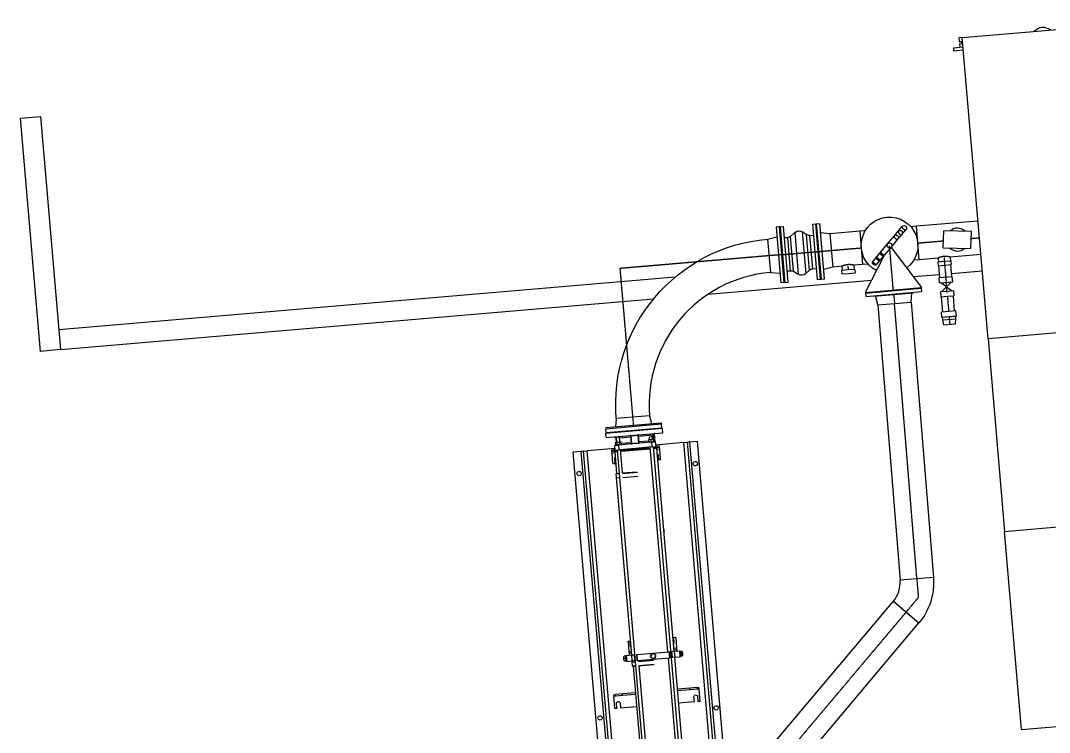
# Model space of a CAD drawing. Header units: millimetres. Extents: x 238021 to 250605, y -32596 to -9848.
# Drawn here: x 239882 to 245051, y -13701 to -10124 of the extents above; entities that cross this region are included whole.
import ezdxf

# ---------------------------------------------------------------- set-up
doc = ezdxf.new("R2010")
doc.units = ezdxf.units.MM
doc.header["$MEASUREMENT"] = 0
doc.linetypes.add('CENTER2', pattern=[1.125, 0.75, -0.125, 0.125, -0.125])
for name, color, linetype, true_color in [('Plan-0', 7, 'Continuous', 0xe7f0ff), ('Plan-BUND', 7, 'Continuous', 0xe7f0ff), ('Plan-PR-STEL-EQIP-PUMP_1_SEEPEX_BTVE70-24_100-18', 7, 'Continuous', 0x1111d0)]:
    doc.layers.add(name, color=color, linetype=linetype, true_color=true_color)
for name, color, linetype in [('Plan-150-DS-B4-404', 1, 'Continuous'), ('Plan-150-SL-B4-093', 14, 'Continuous'), ('Plan-150-SL-B4-094', 14, 'Continuous'), ('Plan-150-SL-B4-144', 14, 'Continuous'), ('Plan-50-PES-D1-345', 170, 'Continuous'), ('Plan-CENTER', 1, 'CENTER2'), ('Plan-HATCH', 7, 'Continuous'), ('Plan-POLYMER PLATFORM', 2, 'Continuous')]:
    doc.layers.add(name, color=color, linetype=linetype)

# ---------------------------------------------------------------- blocks, each defined once
blk = doc.blocks.new('*U52')
at = {"layer": 'Plan-HATCH'}
blk.add_open_spline([(245057.8, -10171.3), (245043.1, -10164.1), (245013.7, -10149.7), (244987.2, -10168.9), (244973.9, -10178.5)], degree=3, dxfattribs=at)
blk = doc.blocks.new('*U63')
at = {"layer": 'Plan-BUND', "color": 0, "linetype": 'ByBlock', "lineweight": -2}
for p, q in [((239881.8, -10614.4), (239981.5, -10605.9)), ((239982.2, -11786.2), (239881.8, -10614.4)), ((239981.5, -10605.9), (240081.8, -11777.6)), ((240081.8, -11777.6), (239982.2, -11786.2))]:
    blk.add_line(p, q, dxfattribs=at)
blk = doc.blocks.new('*U64')
at = {"layer": 'Plan-POLYMER PLATFORM', "color": 0, "linetype": 'ByBlock', "lineweight": -2}
for p, q in [((244613.4, -10209.3), (245609.7, -10124)), ((245609.7, -10124), (245739.3, -11638.2)), ((244743, -11723.5), (244613.4, -10209.3)), ((245739.3, -11638.2), (244743, -11723.5)), ((245822.2, -12605.5), (245739.3, -11638.2)), ((244743, -11723.5), (244825.8, -12690.8)), ((245767.3, -12610.2), (245822.2, -12605.5)), ((245822.2, -12605.5), (245907.5, -13601.9)), ((244825.8, -12690.8), (245557.8, -12628.2)), ((245617.9, -12623), (245632.5, -12621.8)), ((245692.6, -12616.6), (245707.2, -12615.4)), ((244911.1, -13687.2), (244825.8, -12690.8)), ((244911.1, -13687.2), (245643.1, -13624.5)), ((245703.2, -13619.4), (245717.8, -13618.1)), ((245777.9, -13613), (245792.5, -13611.7)), ((245852.6, -13606.6), (245907.5, -13601.9))]:
    blk.add_line(p, q, dxfattribs=at)
blk = doc.blocks.new('*U65')
at = {"layer": 'Plan-BUND', "color": 0, "linetype": 'ByBlock', "lineweight": -2}
for p, q in [((239881.8, -10614.4), (239981.5, -10605.9)), ((239982.2, -11786.2), (239881.8, -10614.4)), ((239981.5, -10605.9), (240081.8, -11777.6)), ((240081.8, -11777.6), (239982.2, -11786.2))]:
    blk.add_line(p, q, dxfattribs=at)
blk = doc.blocks.new('*U66')
at = {"layer": 'Plan-50-PES-D1-345', "color": 0, "linetype": 'ByBlock', "lineweight": -2}
for p, q in [((244613.4, -10209.3), (244596.6, -10210.8)), ((244596.6, -10210.8), (244598.2, -10229.9)), ((244598.2, -10229.9), (244615, -10228.4)), ((244608.2, -10229), (244609.1, -10239.9)), ((244568.7, -10260.4), (244617.4, -10256.2)), ((244568.7, -10260.4), (244570, -10275.3)), ((244570, -10275.3), (244618.6, -10271.2)), ((244599.1, -10240.7), (244615.9, -10239.3)), ((244599.1, -10240.7), (244600.6, -10257.7))]:
    blk.add_line(p, q, dxfattribs=at)
blk = doc.blocks.new('*U74')
at = {"layer": 'Plan-150-SL-B4-093', "color": 0, "linetype": 'ByBlock', "lineweight": -2}
for p, q in [((244291.6, -11182.8), (244311.7, -11158.9)), ((244238.5, -11245.9), (244271.5, -11206.7)), ((244271.5, -11206.7), (244291.6, -11182.8)), ((244290.6, -11222.8), (244310.7, -11198.9)), ((244310.7, -11198.9), (244330.8, -11175)), ((244205.5, -11285), (244238.5, -11245.9)), ((244224.7, -11301.1), (244257.6, -11262)), ((244255.8, -11264.1), (244409.2, -11466)), ((244257.6, -11262), (244290.6, -11222.8)), ((244221.7, -11304.6), (244125.3, -11490.3)), ((244165.3, -11332.8), (244185.4, -11308.9)), ((244185.4, -11308.9), (244205.5, -11285)), ((244204.5, -11325), (244224.7, -11301.1)), ((244184.4, -11348.9), (244204.5, -11325)), ((244125.3, -11490.3), (244409.2, -11466)), ((244169.9, -11506.5), (244170, -11508.5)), ((244170, -11508.5), (244368.2, -11491.5)), ((244368, -11489.6), (244368.2, -11491.5))]:
    blk.add_line(p, q, dxfattribs=at)
blk.add_circle((244248.1, -11253.9), 12.5, dxfattribs=at)
at = {"layer": 'Plan-150-SL-B4-093', "color": 0, "linetype": 'ByBlock', "lineweight": -2, "extrusion": (0, 0, -1)}
for centre, radius, start, end in [((-244248.1, -11253.9), 142.5, 297.4538, 232.7589), ((-244321.3, -11167), 12.5, 40.1064, 220.1064), ((-244281, -11214.8), 12.5, 40.1064, 220.1064), ((-244301.2, -11190.9), 12.5, 40.1064, 220.1064), ((-244195, -11317), 12.5, 220.1064, 40.1064), ((-244215.1, -11293.1), 12.5, 220.1064, 40.1064), ((-244174.8, -11340.9), 12.5, 220.1064, 40.1064)]:
    blk.add_arc(centre, radius, start, end, dxfattribs=at)
at = {"layer": 'Plan-150-SL-B4-093', "color": 0, "linetype": 'ByBlock', "lineweight": -2}
for centre in [(244321.3, -11167), (244281, -11214.8), (244301.2, -11190.9)]:
    blk.add_ellipse(centre, major_axis=(-9.56, 8.05), ratio=0.422885, start_param=0, end_param=3.141593, dxfattribs=at)
at = {"layer": 'Plan-150-SL-B4-093', "color": 0, "linetype": 'ByBlock', "lineweight": -2, "extrusion": (0, 0, -1)}
for centre in [(244195, -11317), (244215.1, -11293.1), (244174.8, -11340.9)]:
    blk.add_ellipse(centre, major_axis=(9.56, -8.05), ratio=0.422885, start_param=0, end_param=3.141593, dxfattribs=at)
at = {"layer": 'Plan-CENTER'}
blk.add_line((244267.2, -11478.1), (244248.1, -11253.9), dxfattribs=at)
blk = doc.blocks.new('*U75')
at = {"layer": 'Plan-150-SL-B4-093', "color": 0, "linetype": 'ByBlock', "lineweight": -2}
for p, q in [((243694.9, -11160.8), (243678, -11162.2)), ((243678, -11162.2), (243701.9, -11441.2)), ((243718.8, -11439.8), (243694.9, -11160.8)), ((243634.9, -11222), (243682.1, -11210.1)), ((243634.9, -11222), (243649.3, -11389.7)), ((243649.3, -11389.7), (243697.8, -11393.4)), ((243718.8, -11439.8), (243701.9, -11441.2))]:
    blk.add_line(p, q, dxfattribs=at)
at = {"layer": 'Plan-CENTER'}
blk.add_line((243706.9, -11300.3), (243642.1, -11305.8), dxfattribs=at)
blk = doc.blocks.new('*U76')
at = {"layer": 'Plan-150-SL-B4-094', "color": 0, "linetype": 'ByBlock', "lineweight": -2}
for p, q in [((243697.9, -11160.5), (243694.9, -11160.8)), ((243694.9, -11160.8), (243718.8, -11439.8)), ((243721.8, -11439.5), (243697.9, -11160.5)), ((243721.8, -11439.5), (243718.8, -11439.8))]:
    blk.add_line(p, q, dxfattribs=at)
blk = doc.blocks.new('*U77')
at = {"layer": 'Plan-150-SL-B4-094', "color": 0, "linetype": 'ByBlock', "lineweight": -2}
for p, q in [((243697.9, -11160.5), (243714.8, -11159.1)), ((243697.9, -11160.5), (243721.8, -11439.5)), ((243738.7, -11438.1), (243714.8, -11159.1)), ((243860.3, -11146.6), (243877.2, -11145.2)), ((243860.3, -11146.6), (243884.2, -11425.6)), ((243901.1, -11424.1), (243877.2, -11145.2)), ((243719.6, -11214.9), (243736.6, -11213.4)), ((243750.9, -11380.8), (243736.6, -11213.4)), ((243750.2, -11208.5), (243771.8, -11189.7)), ((243765.2, -11383.4), (243750.2, -11208.5)), ((243771.8, -11189.7), (243789.6, -11398.2)), ((243809.4, -11186.4), (243827.3, -11395)), ((243828.7, -11198.2), (243809.4, -11186.4)), ((243828.7, -11198.2), (243844.3, -11380.2)), ((243848.1, -11203.9), (243865.1, -11202.4)), ((243862.5, -11371.3), (243848.1, -11203.9)), ((243862.5, -11371.3), (243879.4, -11369.8)), ((243734, -11382.3), (243750.9, -11380.8)), ((243765.2, -11383.4), (243789.6, -11398.2)), ((243844.3, -11380.2), (243827.3, -11395)), ((243884.2, -11425.6), (243901.1, -11424.1)), ((243721.8, -11439.5), (243738.7, -11438.1))]:
    blk.add_line(p, q, dxfattribs=at)
at = {"layer": 'Plan-150-SL-B4-094', "color": 0, "linetype": 'ByBlock', "lineweight": -2, "extrusion": (0, 0, -1)}
for centre, start, end in [((-243734.2, -11185.5), 235.1064, 265.1064), ((-243792.4, -11208.6), 42.6943, 127.5184), ((-243845.8, -11176), 265.1064, 307.5184), ((-243864.9, -11399.2), 42.6943, 85.1064), ((-243753.3, -11408.7), 85.1064, 115.1064), ((-243806.7, -11376), 222.6943, 307.5184)]:
    blk.add_arc(centre, 28, start, end, dxfattribs=at)
at = {"layer": 'Plan-CENTER'}
blk.add_line((243709.8, -11300), (243889.2, -11284.7), dxfattribs=at)
blk = doc.blocks.new('*U78')
at = {"layer": 'Plan-150-SL-B4-094', "color": 0, "linetype": 'ByBlock', "lineweight": -2}
for p, q in [((243877.2, -11145.2), (243880.2, -11144.9)), ((243877.2, -11145.2), (243901.1, -11424.1)), ((243904.1, -11423.9), (243880.2, -11144.9)), ((243901.1, -11424.1), (243904.1, -11423.9))]:
    blk.add_line(p, q, dxfattribs=at)
blk = doc.blocks.new('*U79')
at = {"layer": 'Plan-150-SL-B4-094', "color": 0, "linetype": 'ByBlock', "lineweight": -2}
for p, q in [((243880.2, -11144.9), (243897.2, -11143.5)), ((243880.2, -11144.9), (243904.1, -11423.9)), ((243921.1, -11422.4), (243897.2, -11143.5)), ((243949.8, -11195), (243901.3, -11191.3)), ((243964.1, -11362.7), (243949.8, -11195)), ((243964.1, -11362.7), (243917, -11374.6)), ((243904.1, -11423.9), (243921.1, -11422.4))]:
    blk.add_line(p, q, dxfattribs=at)
at = {"layer": 'Plan-CENTER'}
blk.add_line((243892.2, -11284.4), (243956.9, -11278.9), dxfattribs=at)
blk = doc.blocks.new('*U84')
at = {"layer": 'Plan-150-SL-B4-093', "color": 0, "linetype": 'ByBlock', "lineweight": -2, "extrusion": (0, 0, -1)}
blk.add_arc((-243706.1, -12053.1), 834.1, 355.1064, 85.1064, dxfattribs=at)
at = {"layer": 'Plan-150-SL-B4-093', "color": 0, "linetype": 'ByBlock', "lineweight": -2}
blk.add_arc((243706.1, -12053.1), 665.9, 94.8936, 184.8936, dxfattribs=at)
at = {"layer": 'Plan-CENTER'}
for p in [(243642.1, -11305.8), (242958.8, -12117.1)]:
    blk.add_line(p, (242894.8, -11369.8), dxfattribs=at)
blk = doc.blocks.new('*U85')
at = {"layer": 'Plan-150-SL-B4-093', "color": 0, "linetype": 'ByBlock', "lineweight": -2}
for p, q in [((244098.7, -11182.3), (243949.8, -11195)), ((244098.7, -11182.3), (244105.8, -11266.1)), ((244105.8, -11266.1), (244113, -11349.9)), ((244008.5, -11358.9), (243964.1, -11362.7)), ((244113, -11349.9), (244068.6, -11353.7))]:
    blk.add_line(p, q, dxfattribs=at)
at = {"layer": 'Plan-CENTER'}
blk.add_line((243956.9, -11278.9), (244105.8, -11266.1), dxfattribs=at)
blk = doc.blocks.new('*U86')
at = {"layer": 'Plan-150-SL-B4-093', "color": 0, "linetype": 'ByBlock', "lineweight": -2}
for p, q in [((244383.1, -11157.9), (244355.5, -11160.3)), ((244397.5, -11325.6), (244383.1, -11157.9)), ((244126.3, -11179.9), (244098.7, -11182.3)), ((244098.7, -11182.3), (244113, -11349.9)), ((244140.6, -11347.6), (244113, -11349.9)), ((244397.5, -11325.6), (244369.8, -11328))]:
    blk.add_line(p, q, dxfattribs=at)
at = {"layer": 'Plan-CENTER'}
for p, q in [((244105.8, -11266.1), (244106.1, -11266.1)), ((244390, -11241.8), (244390.3, -11241.8))]:
    blk.add_line(p, q, dxfattribs=at)
blk = doc.blocks.new('*U87')
at = {"layer": 'Plan-150-SL-B4-093', "color": 0, "linetype": 'ByBlock', "lineweight": -2}
for p, q in [((244692.3, -11131.5), (244383.1, -11157.9)), ((244390.3, -11241.8), (244383.1, -11157.9)), ((244397.5, -11325.6), (244390.3, -11241.8)), ((244492, -11317.5), (244397.5, -11325.6)), ((244706.7, -11299.1), (244552.1, -11312.4))]:
    blk.add_line(p, q, dxfattribs=at)
at = {"layer": 'Plan-CENTER'}
for p, q in [((244658.5, -11218.8), (244699.5, -11215.3)), ((244390.3, -11241.8), (244519.1, -11230.7))]:
    blk.add_line(p, q, dxfattribs=at)
blk = doc.blocks.new('*U90')
at = {"layer": 'Plan-150-SL-B4-093', "color": 0, "linetype": 'ByBlock', "lineweight": -2}
for p, q in [((244518.1, -11265.8), (244520.5, -11179.8)), ((244659.5, -11183.7), (244520.5, -11179.8)), ((244657.1, -11269.7), (244659.5, -11183.7)), ((244518.1, -11265.8), (244657.1, -11269.7))]:
    blk.add_line(p, q, dxfattribs=at)
for start, end in [(88.4007, 129.9983), (46.8031, 88.4007), (226.8031, 309.9983)]:
    blk.add_arc((244588.8, -11224.8), 57.5, start, end, dxfattribs=at)
blk = doc.blocks.new('*U91')
at = {"layer": 'Plan-BUND', "color": 0, "linetype": 'ByBlock', "lineweight": -2}
for p, q in [((243171.5, -11412.7), (240073.3, -11678)), ((244367.2, -11410.7), (244499, -11399.4)), ((244559.1, -11394.3), (244713.7, -11381.1)), ((243336.9, -11498.9), (244157.3, -11428.7)), ((240081.8, -11777.6), (243062.5, -11522.4)), ((240073.3, -11678), (240081.8, -11777.6))]:
    blk.add_line(p, q, dxfattribs=at)
blk = doc.blocks.new('*U92')
at = {"layer": 'Plan-BUND', "color": 0, "linetype": 'ByBlock', "lineweight": -2}
for p, q in [((243171.5, -11412.7), (240073.3, -11678)), ((244367.2, -11410.7), (244499, -11399.4)), ((244559.1, -11394.3), (244713.7, -11381.1)), ((243336.9, -11498.9), (244157.3, -11428.7)), ((240081.8, -11777.6), (243062.5, -11522.4)), ((240073.3, -11678), (240081.8, -11777.6))]:
    blk.add_line(p, q, dxfattribs=at)
blk = doc.blocks.new('*U93')
at = {"layer": 'Plan-150-SL-B4-093', "color": 0, "linetype": 'ByBlock', "lineweight": -2}
for p, q in [((244008.5, -11358.9), (244010.3, -11379.5)), ((244068.6, -11353.7), (244070.4, -11374.3)), ((244040.3, -11376.9), (244007.5, -11379.7)), ((244007.5, -11379.7), (244009, -11397.1)), ((244009, -11397.1), (244041.8, -11394.3)), ((244073.1, -11374.1), (244040.3, -11376.9)), ((244041.8, -11394.3), (244074.6, -11391.5)), ((244073.1, -11374.1), (244074.6, -11391.5))]:
    blk.add_line(p, q, dxfattribs=at)
for points, knots in [([(244038.1, -11350.7), (244037.1, -11350.8), (244036.2, -11350.9), (244034.2, -11351.2), (244033.3, -11351.3), (244031.3, -11351.6), (244030.4, -11351.8), (244028.5, -11352.2), (244027.5, -11352.4), (244025.7, -11352.8), (244024.8, -11353), (244023.1, -11353.5), (244022.2, -11353.7), (244020.6, -11354.2), (244019.9, -11354.4), (244018.4, -11354.9), (244017.7, -11355.2), (244016.4, -11355.6), (244015.8, -11355.9), (244014.6, -11356.3), (244014, -11356.5), (244013, -11357), (244012.5, -11357.2), (244011.5, -11357.6), (244011.1, -11357.7), (244010.4, -11358.1), (244010, -11358.2), (244009.5, -11358.4), (244009.2, -11358.6), (244008.9, -11358.7), (244008.7, -11358.8), (244008.6, -11358.9), (244008.5, -11358.9), (244008.5, -11358.9)], [0, 0, 0, 0, 2.869208, 2.869208, 5.738416, 5.738416, 8.607623, 8.607623, 11.476831, 11.476831, 14.346039, 14.346039, 17.215247, 17.215247, 20.084454, 20.084454, 22.953662, 22.953662, 25.821058, 25.821058, 28.688453, 28.688453, 31.555849, 31.555849, 34.423244, 34.423244, 37.29064, 37.29064, 40.158036, 40.158036, 43.025431, 43.025431, 45.892827, 45.892827, 45.892827, 45.892827]), ([(244068.6, -11353.7), (244068.6, -11353.7), (244068.6, -11353.7), (244068.4, -11353.7), (244068.2, -11353.6), (244067.8, -11353.5), (244067.6, -11353.5), (244067, -11353.3), (244066.6, -11353.2), (244065.8, -11353), (244065.4, -11352.9), (244064.4, -11352.7), (244063.9, -11352.6), (244062.8, -11352.4), (244062.2, -11352.2), (244060.9, -11352), (244060.3, -11351.9), (244058.9, -11351.6), (244058.2, -11351.5), (244056.7, -11351.3), (244055.9, -11351.2), (244054.2, -11351), (244053.3, -11350.9), (244051.6, -11350.7), (244050.6, -11350.7), (244048.8, -11350.5), (244047.8, -11350.5), (244045.9, -11350.5), (244044.9, -11350.4), (244042.9, -11350.5), (244042, -11350.5), (244040, -11350.6), (244039, -11350.7), (244038.1, -11350.7)], [137.67848, 137.67848, 137.67848, 137.67848, 140.545876, 140.545876, 143.413271, 143.413271, 146.280667, 146.280667, 149.148062, 149.148062, 152.015458, 152.015458, 154.882854, 154.882854, 157.750249, 157.750249, 160.617645, 160.617645, 163.486853, 163.486853, 166.35606, 166.35606, 169.225268, 169.225268, 172.094476, 172.094476, 174.963684, 174.963684, 177.832891, 177.832891, 180.702099, 180.702099, 183.571307, 183.571307, 183.571307, 183.571307])]:
    blk.add_open_spline(points, degree=3, knots=knots, dxfattribs=at)
at = {"layer": 'Plan-CENTER'}
blk.add_line((244038.6, -11356.3), (244040.3, -11376.9), dxfattribs=at)
blk = doc.blocks.new('*U94')
at = {"layer": 'Plan-150-SL-B4-093', "color": 0, "linetype": 'ByBlock', "lineweight": -2}
for p, q in [((244492, -11317.5), (244493.7, -11338.1)), ((244552.1, -11312.4), (244553.8, -11332.9)), ((244523.8, -11335.5), (244491, -11338.3)), ((244491, -11338.3), (244492.5, -11355.7)), ((244492.5, -11355.7), (244525.3, -11352.9)), ((244556.6, -11332.7), (244523.8, -11335.5)), ((244525.3, -11352.9), (244558, -11350.1)), ((244556.6, -11332.7), (244558, -11350.1))]:
    blk.add_line(p, q, dxfattribs=at)
for points, knots in [([(244521.5, -11309.4), (244520.6, -11309.4), (244519.6, -11309.5), (244517.7, -11309.8), (244516.7, -11309.9), (244514.8, -11310.2), (244513.8, -11310.4), (244511.9, -11310.8), (244511, -11311), (244509.1, -11311.4), (244508.2, -11311.6), (244506.5, -11312.1), (244505.7, -11312.3), (244504.1, -11312.8), (244503.3, -11313.1), (244501.9, -11313.5), (244501.2, -11313.8), (244499.9, -11314.2), (244499.2, -11314.5), (244498, -11314.9), (244497.5, -11315.1), (244496.4, -11315.6), (244495.9, -11315.8), (244495, -11316.2), (244494.6, -11316.3), (244493.8, -11316.7), (244493.5, -11316.8), (244492.9, -11317.1), (244492.7, -11317.2), (244492.3, -11317.3), (244492.2, -11317.4), (244492, -11317.5), (244492, -11317.5), (244492, -11317.5)], [0, 0, 0, 0, 2.869208, 2.869208, 5.738416, 5.738416, 8.607623, 8.607623, 11.476831, 11.476831, 14.346039, 14.346039, 17.215247, 17.215247, 20.084454, 20.084454, 22.953662, 22.953662, 25.821058, 25.821058, 28.688453, 28.688453, 31.555849, 31.555849, 34.423244, 34.423244, 37.29064, 37.29064, 40.158036, 40.158036, 43.025431, 43.025431, 45.892827, 45.892827, 45.892827, 45.892827]), ([(244552.1, -11312.4), (244552.1, -11312.4), (244552, -11312.3), (244551.8, -11312.3), (244551.7, -11312.2), (244551.3, -11312.1), (244551, -11312.1), (244550.4, -11311.9), (244550.1, -11311.8), (244549.3, -11311.7), (244548.8, -11311.5), (244547.9, -11311.3), (244547.3, -11311.2), (244546.2, -11311), (244545.6, -11310.8), (244544.4, -11310.6), (244543.7, -11310.5), (244542.3, -11310.2), (244541.6, -11310.1), (244540.1, -11309.9), (244539.3, -11309.8), (244537.6, -11309.6), (244536.8, -11309.5), (244535, -11309.3), (244534.1, -11309.3), (244532.2, -11309.2), (244531.3, -11309.1), (244529.3, -11309.1), (244528.3, -11309.1), (244526.4, -11309.1), (244525.4, -11309.1), (244523.5, -11309.2), (244522.5, -11309.3), (244521.5, -11309.4)], [137.67848, 137.67848, 137.67848, 137.67848, 140.545876, 140.545876, 143.413271, 143.413271, 146.280667, 146.280667, 149.148062, 149.148062, 152.015458, 152.015458, 154.882854, 154.882854, 157.750249, 157.750249, 160.617645, 160.617645, 163.486853, 163.486853, 166.35606, 166.35606, 169.225268, 169.225268, 172.094476, 172.094476, 174.963684, 174.963684, 177.832891, 177.832891, 180.702099, 180.702099, 183.571307, 183.571307, 183.571307, 183.571307])]:
    blk.add_open_spline(points, degree=3, knots=knots, dxfattribs=at)
at = {"layer": 'Plan-CENTER'}
blk.add_line((244522, -11314.9), (244523.8, -11335.5), dxfattribs=at)
blk = doc.blocks.new('*U95')
at = {"layer": 'Plan-150-SL-B4-093', "color": 0, "linetype": 'ByBlock', "lineweight": -2}
for p, q in [((244500.5, -11417.2), (244495.2, -11355.5)), ((244560.6, -11412.1), (244555.3, -11350.3))]:
    blk.add_line(p, q, dxfattribs=at)
at = {"layer": 'Plan-CENTER'}
blk.add_line((244523.8, -11335.5), (244532.2, -11433.6), dxfattribs=at)
blk = doc.blocks.new('*U96')
at = {"layer": 'Plan-150-SL-B4-093', "color": 0, "linetype": 'ByBlock', "lineweight": -2}
for p, q in [((244563.3, -11411.8), (244497.8, -11417.4)), ((244499.8, -11441.7), (244497.8, -11417.4)), ((244565.4, -11436.1), (244563.3, -11411.8)), ((244499.8, -11441.7), (244565.4, -11436.1)), ((244534.6, -11462), (244505.7, -11441.2)), ((244534.6, -11462), (244509.7, -11487.3)), ((244534.6, -11462), (244559.5, -11436.6)), ((244534.6, -11462), (244563.4, -11482.7)), ((244536.6, -11485), (244503.8, -11487.8)), ((244503.8, -11487.8), (244505.9, -11512.1)), ((244505.9, -11512.1), (244538.6, -11509.3)), ((244569.4, -11482.2), (244536.6, -11485)), ((244538.6, -11509.3), (244571.4, -11506.5)), ((244569.4, -11482.2), (244571.4, -11506.5))]:
    blk.add_line(p, q, dxfattribs=at)
at = {"layer": 'Plan-CENTER'}
blk.add_line((244537, -11490.3), (244532.2, -11433.6), dxfattribs=at)
blk = doc.blocks.new('*U97')
at = {"layer": 'Plan-150-SL-B4-144', "color": 0, "linetype": 'ByBlock', "lineweight": -2}
for p, q in [((244128, -11493), (244407, -11469.2)), ((244406.7, -11466.2), (244407, -11469.2)), ((244127.8, -11490.1), (244128, -11493))]:
    blk.add_line(p, q, dxfattribs=at)
blk = doc.blocks.new('*U98')
at = {"layer": 'Plan-150-SL-B4-144', "color": 0, "linetype": 'ByBlock', "lineweight": -2}
for p, q in [((244407, -11469.2), (244128, -11493)), ((244407, -11469.2), (244408.4, -11486.1)), ((244128, -11493), (244129.5, -11510)), ((244129.5, -11510), (244408.4, -11486.1)), ((244189.2, -11553), (244177.8, -11507.9)), ((244356.9, -11538.7), (244360.5, -11492.2)), ((244189.2, -11553), (244356.9, -11538.7))]:
    blk.add_line(p, q, dxfattribs=at)
at = {"layer": 'Plan-CENTER'}
blk.add_line((244269.1, -11500), (244273.1, -11545.9), dxfattribs=at)
blk = doc.blocks.new('*U100')
at = {"layer": 'Plan-150-SL-B4-093', "color": 0, "linetype": 'ByBlock', "lineweight": -2}
for p, q in [((244515.2, -11589.1), (244508.6, -11511.9)), ((244575.3, -11583.9), (244568.7, -11506.7))]:
    blk.add_line(p, q, dxfattribs=at)
at = {"layer": 'Plan-CENTER'}
blk.add_line((244538.6, -11509.3), (244545.3, -11586.5), dxfattribs=at)
blk = doc.blocks.new('*U101')
at = {"layer": 'Plan-150-SL-B4-144', "color": 0, "linetype": 'ByBlock', "lineweight": -2}
for p, q in [((244189.2, -11553), (244301.7, -12935.4)), ((244273.1, -11545.9), (244356.9, -11539)), ((244356.9, -11539), (244469.4, -12921.8)), ((244469.4, -12921.8), (244385.6, -12928.6)), ((244384.8, -12928.7), (244301.7, -12935.4)), ((244385.2, -12928.6), (244385.6, -12928.6))]:
    blk.add_line(p, q, dxfattribs=at)
at = {"layer": 'Plan-CENTER'}
blk.add_line((244385.6, -12928.6), (244273.1, -11545.9), dxfattribs=at)
blk = doc.blocks.new('*U102')
at = {"layer": 'Plan-150-SL-B4-093', "color": 0, "linetype": 'ByBlock', "lineweight": -2}
for p, q in [((244545.3, -11586.5), (244508.8, -11589.6)), ((244511, -11614.5), (244508.8, -11589.6)), ((244511, -11614.5), (244547.4, -11611.4)), ((244514, -11614.3), (244580.8, -11608.6)), ((244516.7, -11628.1), (244514, -11614.3)), ((244514, -11614.3), (244514, -11614.3)), ((244516.7, -11628.1), (244580.5, -11622.6)), ((244521.7, -11652.7), (244516.7, -11628.1)), ((244581.7, -11583.4), (244545.3, -11586.5)), ((244547.4, -11611.4), (244583.8, -11608.3)), ((244579.7, -11647.8), (244580.5, -11622.6)), ((244580.5, -11622.6), (244580.8, -11608.6)), ((244580.8, -11608.6), (244580.8, -11608.6)), ((244583.8, -11608.3), (244581.7, -11583.4)), ((244521.7, -11652.7), (244579.7, -11647.8))]:
    blk.add_line(p, q, dxfattribs=at)
at = {"layer": 'Plan-CENTER'}
blk.add_line((244547.4, -11611.4), (244550.7, -11650.3), dxfattribs=at)
blk = doc.blocks.new('*U104')
at = {"layer": 'Plan-150-SL-B4-093', "color": 0, "linetype": 'ByBlock', "lineweight": -2}
for p, q in [((242875, -12124.2), (242871.9, -12164.7)), ((243042.7, -12109.9), (242875, -12124.2)), ((243042.7, -12109.9), (243052.6, -12149.2)), ((243102.4, -12152.9), (242823.4, -12176.8)), ((242824.9, -12193.8), (242823.4, -12176.8)), ((242824.9, -12193.8), (243103.8, -12169.9)), ((243103.8, -12169.9), (243102.4, -12152.9))]:
    blk.add_line(p, q, dxfattribs=at)
at = {"layer": 'Plan-CENTER'}
blk.add_line((242962.2, -12156.9), (242958.8, -12117.1), dxfattribs=at)
blk = doc.blocks.new('*U105')
at = {"layer": 'Plan-0', "color": 0, "linetype": 'ByBlock', "lineweight": -2}
for p, q in [((242823.3, -12168.8), (243101.1, -12145)), ((243101.1, -12145), (243101.8, -12153)), ((242823.3, -12168.8), (242824, -12176.8))]:
    blk.add_line(p, q, dxfattribs=at)
blk = doc.blocks.new('*U106')
at = {"layer": 'Plan-PR-STEL-EQIP-PUMP_1_SEEPEX_BTVE70-24_100-18', "color": 0, "linetype": 'ByBlock', "lineweight": -2}
for p, q in [((242822.4, -12197), (243106.8, -12172.6)), ((242824.4, -12219.9), (242822.4, -12197)), ((242824.4, -12219.9), (243108.8, -12195.6)), ((242858.8, -12193.9), (242858.6, -12190.9)), ((243069.9, -12241), (243066.4, -12199.4)), ((243070.4, -12175.8), (243070.1, -12172.8)), ((243108.8, -12195.6), (243106.8, -12172.6)), ((242871.9, -12243.6), (242877.9, -12243)), ((242873, -12256.5), (242871.9, -12243.6)), ((242876, -12223.6), (242872.5, -12223.9)), ((242872.5, -12223.9), (242874.1, -12243.4)), ((242875.5, -12217.2), (242875.6, -12217.2)), ((242877.7, -12243.1), (242875.5, -12217.2)), ((242875.6, -12217.2), (242891.5, -12215.9)), ((242877.9, -12243), (242891.7, -12241.9)), ((242879, -12256), (242877.9, -12243)), ((242970.2, -12249.7), (242887.3, -12256.8)), ((242893.7, -12241.7), (242891.5, -12215.9)), ((242899.5, -12241.2), (242891.7, -12241.9)), ((242892.8, -12254.8), (242891.7, -12241.9)), ((242947.3, -12217.5), (242892, -12222.2)), ((242900.6, -12254.2), (242899.5, -12241.2)), ((242900, -12247.6), (242949.5, -12243.4)), ((242946.7, -12210.5), (242950.1, -12250.3)), ((242953.2, -12251), (242949.6, -12209.4)), ((243053, -12242.6), (242970.2, -12249.7)), ((242983.6, -12206.5), (242987.1, -12248.1)), ((242990, -12246.9), (242986.6, -12207.1)), ((243059.9, -12207.8), (242987.2, -12214)), ((242989.4, -12240), (243038.9, -12235.8)), ((243038.4, -12229.3), (243049.8, -12228.3)), ((243039.5, -12242.3), (243038.4, -12229.3)), ((243039.5, -12242.3), (243043.6, -12241.9)), ((243039.9, -12243.7), (243039.8, -12242.3)), ((243043.1, -12215), (243041.8, -12216.6)), ((243051, -12215.8), (243041.8, -12216.6)), ((243042.8, -12228.9), (243041.8, -12216.6)), ((243043.1, -12215), (243050.6, -12214.3)), ((243046.8, -12241.7), (243043.6, -12241.9)), ((243046.8, -12241.7), (243050.9, -12241.3)), ((243048.6, -12241.5), (243048.7, -12243)), ((243049.8, -12228.3), (243062.2, -12227.3)), ((243050.9, -12241.3), (243049.8, -12228.3)), ((243050.6, -12214.3), (243056.1, -12213.8)), ((243050.9, -12241.3), (243055.4, -12240.9)), ((243057.7, -12215.2), (243051, -12215.8)), ((243053, -12242.6), (243072.9, -12240.9)), ((243055, -12266.5), (243053, -12242.6)), ((243058.8, -12240.6), (243055.4, -12240.9)), ((243056.1, -12213.8), (243057.7, -12215.2)), ((243058.8, -12227.6), (243057.7, -12215.2)), ((243058.8, -12240.6), (243063.4, -12240.2)), ((243061.6, -12227.3), (243059.9, -12207.8)), ((243062.2, -12227.3), (243063.3, -12227.2)), ((243063.4, -12240.2), (243062.2, -12227.3)), ((243064.4, -12240.2), (243063.3, -12227.2)), ((243063.4, -12240.2), (243063.7, -12240.2)), ((243063.6, -12241.7), (243063.4, -12240.2)), ((243063.5, -12200.5), (243066.9, -12240.3)), ((243064, -12240.2), (243063.7, -12240.2)), ((243063.8, -12241.7), (243063.7, -12240.2)), ((243064, -12240.2), (243064.4, -12240.2)), ((243064.2, -12241.6), (243064, -12240.2)), ((243075, -12264.8), (243072.9, -12240.9)), ((243212.8, -12245), (243074.3, -12256.8)), ((243212.8, -12245), (243232.8, -12243.2)), ((243212.8, -12245), (243351.4, -13862.8)), ((243244.8, -12242.2), (243232.8, -12243.2)), ((243371.3, -13861.1), (243232.8, -12243.2)), ((243282.7, -12239), (243244.8, -12242.2)), ((243383.3, -13860), (243244.8, -12242.2)), ((243421.2, -13856.8), (243282.7, -12239)), ((242696.9, -12289.1), (242659, -12292.4)), ((242786.2, -13778.3), (242659, -12292.4)), ((242708.9, -12288.1), (242696.9, -12289.1)), ((242696.9, -12289.1), (242822.3, -13753.5)), ((242708.9, -12288.1), (242728.9, -12286.4)), ((242708.9, -12288.1), (242833.7, -13745.7)), ((242868.7, -12274.4), (242728.9, -12286.4)), ((242852.7, -13732.7), (242728.9, -12286.4)), ((242852.3, -12281.9), (242869.3, -12280.4)), ((242853, -12289.9), (242852.3, -12281.9)), ((242876.7, -12287.8), (242853, -12289.9)), ((242853.7, -12297.9), (242853, -12289.9)), ((242868, -12296.6), (242853.7, -12297.9)), ((242858, -12348.7), (242853.7, -12297.9)), ((242867.4, -12258.5), (242887.3, -12256.8)), ((242869.4, -12282.4), (242867.4, -12258.5)), ((242867.5, -12291), (242881.7, -12289.8)), ((242867.5, -12291), (242876.8, -12399.9)), ((242869.4, -12282.4), (242889.4, -12280.7)), ((242869.7, -12285.4), (242869.4, -12282.4)), ((242869.7, -12285.4), (242881.2, -12284.4)), ((242873, -12256.5), (242875.2, -12256.4)), ((242874.8, -12257.8), (242874.7, -12256.4)), ((242876.8, -12256.2), (242875.2, -12256.4)), ((242876.5, -12284.8), (242876.9, -12290.2)), ((242876.8, -12256.2), (242879, -12256)), ((242879, -12256), (242884, -12255.6)), ((243018.8, -13891.3), (242881, -12281.4)), ((242883.1, -12257.1), (242883, -12255.7)), ((242887.8, -12255.3), (242884, -12255.6)), ((242884.1, -12257.1), (242884, -12255.6)), ((242889.4, -12280.7), (242887.3, -12256.8)), ((242887.8, -12255.3), (242892.8, -12254.8)), ((242972.2, -12273.6), (242889.4, -12280.7)), ((242895.6, -12254.6), (242892.8, -12254.8)), ((242897.8, -12254.4), (242895.6, -12254.6)), ((242907, -12397.3), (242897, -12280.1)), ((242897.2, -12283.1), (243046.4, -12270.3)), ((242897.7, -12288.4), (243046.8, -12275.6)), ((242900.6, -12254.2), (242897.8, -12254.4)), ((242898.5, -12254.4), (242898.6, -12255.8)), ((242899, -12255.8), (242898.9, -12254.3)), ((243055, -12266.5), (242972.2, -12273.6)), ((243134.2, -13296.1), (243046.1, -12267.3)), ((243055, -12266.5), (243075, -12264.8)), ((243199.9, -13875.7), (243062.1, -12265.9)), ((243062.3, -12268.9), (243075.3, -12267.8)), ((243062.8, -12274.3), (243077, -12273)), ((243067.1, -12268.5), (243067.5, -12273.9)), ((243092.5, -12269.4), (243067.3, -12271.5)), ((243074.8, -12262.8), (243091.8, -12261.4)), ((243075.3, -12267.8), (243075, -12264.8)), ((243077, -12273), (243164.4, -13293.5)), ((243093.2, -12277.3), (243077.5, -12278.7)), ((243092.5, -12269.4), (243091.8, -12261.4)), ((243093.2, -12277.3), (243092.5, -12269.4)), ((243097.5, -12328.2), (243093.2, -12277.3)), ((242869.3, -12350.8), (242861.3, -12351.5)), ((242869.3, -12350.8), (242867.1, -12325.9)), ((243084.7, -12307.2), (243086.8, -12332.2)), ((243094.8, -12331.5), (243086.8, -12332.2)), ((242874.8, -12402.1), (242891.2, -12400.7)), ((242876.5, -12422.1), (242874.8, -12402.1)), ((242875.4, -12400), (242875.1, -12402.1)), ((242875.4, -12400), (242891, -12398.7)), ((242906.5, -12399.4), (242982, -12392.9)), ((242906.7, -12397.4), (242977.5, -12391.3)), ((242876.5, -12422.1), (242892.9, -12420.7)), ((242952.6, -13311.6), (242876.5, -12422.1)), ((242908.2, -12419.3), (242983.7, -12412.9)), ((243162.4, -13223.3), (243170.4, -13222.6)), ((243162.4, -13223.3), (243164.5, -13248.2)), ((243173.6, -13225.3), (243178, -13276.2)), ((242934.1, -13245.8), (242938.5, -13296.7)), ((242936.9, -13242.6), (242944.9, -13241.9)), ((242947, -13266.9), (242944.9, -13241.9)), ((243163, -13277.5), (243178, -13276.2)), ((243163.7, -13285.5), (243178.7, -13284.2)), ((243178, -13276.2), (243178.7, -13284.2)), ((243178.7, -13284.2), (243179.4, -13292.2)), ((242920, -13328.8), (242912.3, -13329.5)), ((242922.7, -13316.9), (242915, -13317.5)), ((242922.7, -13316.9), (242920, -13328.8)), ((242920, -13328.8), (242924.2, -13340.8)), ((242925.1, -13316.9), (242922.7, -13316.9)), ((242926.1, -13328.6), (242922.9, -13328.9)), ((242924.9, -13314), (242951, -13311.7)), ((242924.9, -13314), (242927.5, -13343.9)), ((242938.5, -13296.7), (242951.3, -13295.6)), ((242938.5, -13296.7), (242939.2, -13304.7)), ((242939.2, -13304.7), (242952, -13303.6)), ((242939.2, -13304.7), (242939.9, -13312.7)), ((242951, -13311.7), (242966.1, -13310.5)), ((242951, -13311.7), (242953.5, -13341.7)), ((242969.1, -13310.2), (242966.1, -13310.5)), ((242968.6, -13340.4), (242966.1, -13310.5)), ((242975.9, -13309.6), (242979.9, -13309.3)), ((242975.9, -13309.6), (242978.4, -13339.6)), ((242979.9, -13309.3), (243139.3, -13295.6)), ((242982.5, -13339.2), (242979.9, -13309.3)), ((242982.5, -13339.2), (243141.9, -13325.6)), ((243072.9, -13316.4), (243074.7, -13316.2)), ((243183.9, -13877.1), (243136.8, -13326)), ((243139.3, -13295.6), (243143.4, -13295.3)), ((243139.3, -13295.6), (243141.9, -13325.6)), ((243145.9, -13325.2), (243141.9, -13325.6)), ((243145.9, -13325.2), (243143.4, -13295.3)), ((243150.2, -13294.7), (243153.1, -13294.4)), ((243152.7, -13324.6), (243155.7, -13324.4)), ((243153.1, -13294.4), (243168.2, -13293.1)), ((243153.1, -13294.4), (243155.7, -13324.4)), ((243170.8, -13323.1), (243155.7, -13324.4)), ((243167, -13323.4), (243214.1, -13874.5)), ((243168.2, -13293.1), (243194.3, -13290.9)), ((243170.8, -13323.1), (243168.2, -13293.1)), ((243170.8, -13323.1), (243196.9, -13320.9)), ((243196.9, -13320.9), (243194.3, -13290.9)), ((243197.3, -13293.7), (243194.6, -13293.9)), ((243195.6, -13305.9), (243198.8, -13305.6)), ((243199.3, -13317.6), (243196.6, -13317.9)), ((243197.3, -13293.7), (243205, -13293)), ((243197.3, -13293.7), (243201.8, -13305.4)), ((243201.8, -13305.4), (243199.3, -13317.6)), ((243199.3, -13317.6), (243207, -13317)), ((243201.8, -13305.4), (243209.5, -13304.7)), ((242924.2, -13340.8), (242916.5, -13341.5)), ((242927.2, -13341.2), (242923.5, -13341.6)), ((242927.2, -13340.9), (242924.2, -13340.8)), ((242927.5, -13343.9), (242953.5, -13341.7)), ((242968.6, -13340.4), (242953.5, -13341.7)), ((242955.7, -13347.1), (242955.2, -13341.5)), ((242955.7, -13347.1), (242972.1, -13345.7)), ((242957.4, -13367.1), (242955.7, -13347.1)), ((242957.4, -13367.1), (242973.8, -13365.7)), ((242958.4, -13369), (242957.7, -13367)), ((242958.4, -13369), (242974, -13367.7)), ((242959.8, -13368.9), (243004.6, -13892.5)), ((242971.6, -13340.1), (242968.6, -13340.4)), ((242982.5, -13339.2), (242978.4, -13339.6)), ((242987.4, -13344.4), (243062.9, -13337.9)), ((242989.1, -13364.4), (243064.6, -13357.9)), ((242989.6, -13366.3), (243060.5, -13360.3)), ((243034.8, -13889.9), (242990, -13366.3)), ((243245.6, -13478.9), (243180.7, -13484.5)), ((243246.3, -13486.9), (243181.4, -13492.4)), ((243280.5, -13475.9), (243245.6, -13478.9)), ((243246.3, -13486.9), (243245.6, -13478.9)), ((243281.2, -13483.9), (243246.3, -13486.9)), ((243280.5, -13475.9), (243290.5, -13475.1)), ((243280.5, -13475.9), (243281.2, -13483.9)), ((243291.2, -13483), (243281.2, -13483.9)), ((243291.2, -13483), (243290.5, -13475.1)), ((243296.5, -13544.9), (243291.2, -13483)), ((242861.4, -13511.8), (242871.4, -13510.9)), ((242861.4, -13511.8), (242862.1, -13519.8)), ((242872.1, -13518.9), (242862.1, -13519.8)), ((242867.4, -13581.7), (242862.1, -13519.8)), ((242906.3, -13508), (242871.4, -13510.9)), ((242872.1, -13518.9), (242871.4, -13510.9)), ((242907, -13515.9), (242872.1, -13518.9)), ((242971.2, -13502.4), (242906.3, -13508)), ((242907, -13515.9), (242906.3, -13508)), ((242971.9, -13510.4), (242907, -13515.9)), ((243267.6, -13547.4), (243265.4, -13522.4)), ((243283.4, -13520.9), (243285.5, -13545.9)), ((242878.4, -13580.7), (242867.4, -13581.7)), ((242878.4, -13580.7), (242876.2, -13555.8)), ((242894.2, -13554.2), (242896.3, -13579.2)), ((242977.2, -13572.3), (242896.3, -13579.2)), ((243267.6, -13547.4), (243186.7, -13554.3)), ((243296.5, -13544.9), (243285.5, -13545.9))]:
    blk.add_line(p, q, dxfattribs=at)
for centre, radius, start, end in [((243070, -12207), 8.01, 94.8936, 116.918), ((242866.7, -12250.5), 8.01, 274.8936, 321.0226), ((243060.9, -13317.4), 12, 154.8936, 214.8936), ((243060.9, -13317.4), 12, 94.8936, 154.8936), ((243060.9, -13317.4), 12, 214.8936, 274.8936), ((243060.9, -13317.4), 12, 34.8936, 94.8936), ((243060.9, -13317.4), 12, 274.8936, 334.8936), ((243060.9, -13317.4), 12, 4.8936, 34.8936), ((243060.9, -13317.4), 12, 334.8936, 4.8936)]:
    blk.add_arc(centre, radius, start, end, dxfattribs=at)
at = {"layer": 'Plan-PR-STEL-EQIP-PUMP_1_SEEPEX_BTVE70-24_100-18', "color": 0, "linetype": 'ByBlock', "lineweight": -2, "extrusion": (0, 0, -1)}
for centre, radius, start, end in [((-242864.5, -12224.6), 8.01, 85.1064, 175.1064), ((-243072.3, -12232.9), 8.01, 265.1064, 287.1307), ((-243075.7, -12308), 9.01, 113.774, 175.1064), ((-243074.9, -12307), 8.01, 123.7885, 226.4242), ((-242861, -12348.5), 3, 265.1064, 355.1064), ((-242875.3, -12324.1), 8.01, 303.7885, 13.1149), ((-243094.5, -12328.5), 3, 175.1064, 265.1064), ((-243272.1, -12350.5), 11, 355.1064, 175.1064), ((-243272.1, -12350.5), 11, 175.1064, 355.1064), ((-242688.4, -12400.4), 11, 355.1064, 175.1064), ((-242688.4, -12400.4), 11, 175.1064, 355.1064), ((-242907.8, -12703.8), 8.01, 329.1824, 21.0303), ((-243170.6, -13225.6), 3, 85.1064, 175.1064), ((-242937.1, -13245.6), 3, 355.1064, 85.1064), ((-242956, -13266.1), 9.01, 318.1834, 355.1064), ((-243274.4, -13521.7), 9.01, 355.1064, 85.1064), ((-243274.4, -13521.7), 9.01, 85.1064, 175.1064), ((-242885.2, -13555), 9.01, 355.1064, 85.1064), ((-242885.2, -13555), 9.01, 85.1064, 175.1064), ((-243377.2, -13577.9), 11, 355.1064, 175.1064), ((-243377.2, -13577.9), 11, 175.1064, 355.1064), ((-242793.4, -13627.9), 11, 355.1064, 175.1064), ((-242793.4, -13627.9), 11, 175.1064, 355.1064)]:
    blk.add_arc(centre, radius, start, end, dxfattribs=at)
at = {"layer": 'Plan-PR-STEL-EQIP-PUMP_1_SEEPEX_BTVE70-24_100-18', "color": 0, "linetype": 'ByBlock', "lineweight": -2, "extrusion": (-1.40025e-30, 1.40025e-30, -1)}
for centre, start, end in [((-242876.1, -12325.1), 355.1064, 45.9541), ((-243155.6, -13249), 175.1064, 231.3574)]:
    blk.add_arc(centre, 9.01, start, end, dxfattribs=at)
at = {"layer": 'Plan-PR-STEL-EQIP-PUMP_1_SEEPEX_BTVE70-24_100-18', "color": 0, "linetype": 'ByBlock', "lineweight": -2, "extrusion": (0, -1.57528e-30, -1)}
blk.add_arc((-243107.4, -12686.7), 8.01, 123.7885, 226.4242, dxfattribs=at)
at = {"layer": 'Plan-PR-STEL-EQIP-PUMP_1_SEEPEX_BTVE70-24_100-18', "color": 0, "linetype": 'ByBlock', "lineweight": -2, "extrusion": (-2.20893e-16, -1.89125e-17, -1)}
blk.add_ellipse((242926.9, -13328.9), major_axis=(0.68, -7.98), ratio=0.5, start_param=1.61796, end_param=2.948887, dxfattribs=at)
at = {"layer": 'Plan-PR-STEL-EQIP-PUMP_1_SEEPEX_BTVE70-24_100-18', "color": 0, "linetype": 'ByBlock', "lineweight": -2, "extrusion": (0, 0, -1)}
for centre, major_axis, start_param, end_param in [((242926.9, -13328.9), (0.68, -7.98), 0.192706, 1.61796), ((243194.8, -13305.9), (-0.68, 7.98), 0.192706, 1.570796), ((243194.8, -13305.9), (-0.68, 7.98), 1.570796, 2.948887)]:
    blk.add_ellipse(centre, major_axis=major_axis, ratio=0.5, start_param=start_param, end_param=end_param, dxfattribs=at)
at = {"layer": 'Plan-PR-STEL-EQIP-PUMP_1_SEEPEX_BTVE70-24_100-18', "color": 0, "linetype": 'ByBlock', "lineweight": -2}
for points, knots in [([(243066.4, -12199.4), (243066.4, -12199.4), (243066.4, -12199.4), (243066.4, -12199.4), (243066.4, -12199.4), (243066.3, -12199.4), (243066.3, -12199.4), (243066.3, -12199.4), (243066.3, -12199.4), (243066.3, -12199.4), (243066.3, -12199.4), (243066.3, -12199.4), (243066.3, -12199.4), (243066.3, -12199.4), (243066.3, -12199.4), (243066.2, -12199.4), (243066.1, -12199.4), (243066, -12199.4), (243065.8, -12199.5), (243065.6, -12199.5), (243065.2, -12199.7), (243064.9, -12199.8), (243064.4, -12200), (243064.1, -12200.1), (243063.7, -12200.4), (243063.6, -12200.5), (243063.5, -12200.5)], [2.3526096, 2.3526096, 2.3526096, 2.3526096, 2.3774592, 2.3774592, 2.3927879, 2.3927879, 2.4020512, 2.4020512, 2.4041471, 2.4041471, 2.4041471, 2.4142906, 2.4142906, 2.4288942, 2.4288942, 2.4655857, 2.4655857, 2.5168891, 2.5168891, 2.6046229, 2.6046229, 2.7034206, 2.7034206, 2.8125368, 2.8125368, 2.8525067, 2.8525067, 2.8525067, 2.8525067]), ([(242949.6, -12209.4), (242949.5, -12209.4), (242949.5, -12209.4), (242949.3, -12209.4), (242949.3, -12209.4), (242949.2, -12209.4), (242949.2, -12209.4), (242949.1, -12209.4), (242949.1, -12209.4), (242949.1, -12209.4), (242949.1, -12209.4), (242949, -12209.4), (242949, -12209.4), (242948.9, -12209.4), (242948.8, -12209.4), (242948.6, -12209.5), (242948.4, -12209.5), (242948.2, -12209.5), (242947.8, -12209.6), (242947.6, -12209.6), (242947.2, -12209.8), (242947.1, -12209.8), (242946.8, -12210.1), (242946.7, -12210.2), (242946.7, -12210.4), (242946.7, -12210.5), (242946.7, -12210.5)], [2.3526096, 2.3526096, 2.3526096, 2.3526096, 2.3774592, 2.3774592, 2.3927879, 2.3927879, 2.4020512, 2.4020512, 2.4041471, 2.4041471, 2.4041471, 2.4142906, 2.4142906, 2.4288942, 2.4288942, 2.4655857, 2.4655857, 2.5168891, 2.5168891, 2.6046229, 2.6046229, 2.7034206, 2.7034206, 2.8125368, 2.8125368, 2.8525067, 2.8525067, 2.8525067, 2.8525067]), ([(242949.6, -12209.4), (242952.3, -12209.2), (242955.1, -12209.1), (242961, -12208.8), (242963.9, -12208.6), (242969.3, -12208.1), (242972.3, -12207.8), (242978.1, -12207.1), (242980.9, -12206.8), (242983.6, -12206.5)], [-11.220766, -11.220766, -11.220766, -11.220766, -10.435167, -10.435167, -9.627585, -9.627585, -8.820003, -8.820003, -8.034403, -8.034403, -8.034403, -8.034403]), ([(242950.1, -12250.3), (242950.1, -12250.4), (242950.1, -12250.5), (242950.2, -12250.7), (242950.3, -12250.8), (242950.7, -12251), (242950.9, -12251), (242951.4, -12251.1), (242951.7, -12251.1), (242952.2, -12251.1), (242952.3, -12251.1), (242952.5, -12251), (242952.5, -12251), (242952.6, -12251), (242952.6, -12251), (242952.7, -12251), (242952.7, -12251), (242952.7, -12251), (242952.7, -12251), (242952.7, -12251), (242952.8, -12251), (242952.9, -12251), (242953, -12251), (242953.1, -12251), (242953.2, -12251)], [1.9802594, 1.9802594, 1.9802594, 1.9802594, 2.014972, 2.014972, 2.1292481, 2.1292481, 2.2340516, 2.2340516, 2.3387105, 2.3387105, 2.3774592, 2.3774592, 2.3927879, 2.3927879, 2.4020512, 2.4020512, 2.4041471, 2.4041471, 2.4041471, 2.4142906, 2.4142906, 2.4288942, 2.4288942, 2.4567899, 2.4567899, 2.4567899, 2.4567899]), ([(242987.1, -12248.1), (242984.5, -12248.2), (242981.6, -12248.3), (242975.8, -12248.7), (242972.8, -12248.9), (242967.4, -12249.3), (242964.5, -12249.6), (242958.7, -12250.3), (242955.8, -12250.7), (242953.2, -12251)], [-11.220766, -11.220766, -11.220766, -11.220766, -10.435167, -10.435167, -9.627585, -9.627585, -8.820003, -8.820003, -8.034403, -8.034403, -8.034403, -8.034403]), ([(242986.6, -12207.1), (242986.6, -12207), (242986.6, -12207), (242986.5, -12206.8), (242986.4, -12206.6), (242986.1, -12206.5), (242985.9, -12206.4), (242985.3, -12206.4), (242985, -12206.4), (242984.6, -12206.4), (242984.5, -12206.4), (242984.3, -12206.4), (242984.2, -12206.4), (242984.2, -12206.4), (242984.1, -12206.4), (242984.1, -12206.4), (242984.1, -12206.4), (242984.1, -12206.4), (242984, -12206.4), (242984, -12206.4), (242983.9, -12206.4), (242983.9, -12206.4), (242983.7, -12206.5), (242983.6, -12206.5), (242983.6, -12206.5)], [1.9802594, 1.9802594, 1.9802594, 1.9802594, 2.014972, 2.014972, 2.1292482, 2.1292482, 2.2340516, 2.2340516, 2.3387105, 2.3387105, 2.3774592, 2.3774592, 2.3927879, 2.3927879, 2.4020512, 2.4020512, 2.4041471, 2.4041471, 2.4041471, 2.4142906, 2.4142906, 2.4288942, 2.4288942, 2.4567899, 2.4567899, 2.4567899, 2.4567899]), ([(242987.1, -12248.1), (242987.2, -12248.1), (242987.3, -12248.1), (242987.4, -12248.1), (242987.5, -12248.1), (242987.6, -12248), (242987.6, -12248), (242987.6, -12248), (242987.6, -12248), (242987.6, -12248), (242987.7, -12248), (242987.7, -12248), (242987.8, -12248), (242987.8, -12248), (242988, -12248), (242988.1, -12248), (242988.4, -12248), (242988.5, -12247.9), (242988.9, -12247.9), (242989.1, -12247.8), (242989.5, -12247.7), (242989.7, -12247.6), (242989.9, -12247.4), (242990, -12247.3), (242990, -12247), (242990, -12247), (242990, -12246.9)], [2.3526096, 2.3526096, 2.3526096, 2.3526096, 2.3774592, 2.3774592, 2.3927879, 2.3927879, 2.4020512, 2.4020512, 2.4041471, 2.4041471, 2.4041471, 2.4142906, 2.4142906, 2.4288942, 2.4288942, 2.4655857, 2.4655857, 2.5168891, 2.5168891, 2.6046229, 2.6046229, 2.7034206, 2.7034206, 2.8125368, 2.8125368, 2.8525067, 2.8525067, 2.8525067, 2.8525067]), ([(243059.9, -12207.8), (243059.9, -12207.3), (243059.9, -12206.8), (243060, -12205.7), (243060.1, -12205.2), (243060.4, -12204.3), (243060.7, -12203.8), (243061.2, -12202.8), (243061.5, -12202.4), (243062.1, -12201.6), (243062.5, -12201.2), (243063.1, -12200.8), (243063.3, -12200.6), (243063.5, -12200.5)], [-2.3926953, -2.3926953, -2.3926953, -2.3926953, -2.2456188, -2.2456188, -2.0985423, -2.0985423, -1.9497541, -1.9497541, -1.8009658, -1.8009658, -1.6502716, -1.6502716, -1.5946198, -1.5946198, -1.5946198, -1.5946198]), ([(243066.9, -12240.3), (243066.7, -12240.3), (243066.5, -12240.2), (243065.8, -12239.8), (243065.4, -12239.5), (243064.7, -12239), (243064.5, -12238.7), (243064.2, -12238.4)], [-3.1907707, -3.1907707, -3.1907707, -3.1907707, -3.1351189, -3.1351189, -2.9844247, -2.9844247, -2.8813391, -2.8813391, -2.8813391, -2.8813391]), ([(243066.9, -12240.3), (243067, -12240.4), (243067.1, -12240.4), (243067.6, -12240.6), (243067.9, -12240.7), (243068.6, -12240.9), (243068.9, -12240.9), (243069.4, -12241), (243069.6, -12241), (243069.8, -12241), (243069.8, -12241), (243069.9, -12241), (243069.9, -12241), (243069.9, -12241), (243069.9, -12241), (243069.9, -12241), (243069.9, -12241), (243069.9, -12241), (243069.9, -12241), (243069.9, -12241), (243069.9, -12241), (243069.9, -12241), (243069.9, -12241), (243069.9, -12241), (243069.9, -12241)], [1.9802594, 1.9802594, 1.9802594, 1.9802594, 2.014972, 2.014972, 2.1292481, 2.1292481, 2.2340516, 2.2340516, 2.3387105, 2.3387105, 2.3774592, 2.3774592, 2.3927879, 2.3927879, 2.4020512, 2.4020512, 2.4041471, 2.4041471, 2.4041471, 2.4142906, 2.4142906, 2.4288942, 2.4288942, 2.4567899, 2.4567899, 2.4567899, 2.4567899])]:
    blk.add_open_spline(points, degree=3, knots=knots, dxfattribs=at)
for points, weights in [([(242912.3, -13329.5), (242912.1, -13326.4), (242912.7, -13323.6)], [1.66506350946, 1.79385662014, 1.79385662014]), ([(242913.5, -13335.6), (242912.5, -13332.8), (242912.3, -13329.5)], [1.79385662014, 1.79385662014, 1.66506350946]), ([(242912.7, -13323.6), (242913.3, -13320.8), (242915, -13317.5)], [1.79385662014, 1.79385662014, 1.66506350946]), ([(242916.5, -13341.5), (242914.4, -13338.4), (242913.5, -13335.6)], [1.66506350946, 1.79385662014, 1.79385662014]), ([(243047.1, -13318.6), (243048.6, -13315.2), (243050, -13312.3)], [1.66506350946, 1.79385662014, 1.79385662014]), ([(243051, -13324.3), (243049.2, -13321.7), (243047.1, -13318.6)], [1.79385662014, 1.79385662014, 1.66506350946]), ([(243050, -13312.3), (243051.4, -13309.4), (243053, -13306)], [1.79385662014, 1.79385662014, 1.66506350946]), ([(243055, -13330), (243052.9, -13326.9), (243051, -13324.3)], [1.66506350946, 1.79385662014, 1.79385662014]), ([(243059.9, -13305.4), (243056.7, -13305.7), (243053, -13306)], [1.79385662014, 1.79385662014, 1.66506350946]), ([(243061.9, -13329.4), (243058.7, -13329.7), (243055, -13330)], [1.79385662014, 1.79385662014, 1.66506350946]), ([(243066.8, -13304.9), (243063.1, -13305.2), (243059.9, -13305.4)], [1.66506350946, 1.79385662014, 1.79385662014]), ([(243068.8, -13328.8), (243065.1, -13329.1), (243061.9, -13329.4)], [1.66506350946, 1.79385662014, 1.79385662014]), ([(243070.8, -13310.5), (243068.9, -13307.9), (243066.8, -13304.9)], [1.79385662014, 1.79385662014, 1.66506350946]), ([(243068.8, -13328.8), (243070.4, -13325.4), (243071.8, -13322.5)], [1.66506350946, 1.79385662014, 1.79385662014]), ([(243074.7, -13316.2), (243072.6, -13313.2), (243070.8, -13310.5)], [1.66506350946, 1.79385662014, 1.79385662014]), ([(243071.8, -13322.5), (243073.1, -13319.6), (243074.7, -13316.2)], [1.79385662014, 1.79385662014, 1.66506350946]), ([(243208.2, -13298.8), (243207.1, -13296.1), (243205, -13293)], [1.79385662014, 1.79385662014, 1.66506350946]), ([(243207, -13317), (243208.6, -13313.6), (243209.2, -13310.8)], [1.66506350946, 1.79385662014, 1.79385662014]), ([(243209.5, -13304.7), (243209.2, -13301.5), (243208.2, -13298.8)], [1.66506350946, 1.79385662014, 1.79385662014]), ([(243209.2, -13310.8), (243209.8, -13307.9), (243209.5, -13304.7)], [1.79385662014, 1.79385662014, 1.66506350946]), ([(242916.5, -13341.5), (242917.4, -13341.6), (242919, -13341.6)], [1.66506350946, 1.79385662014, 1.79385662014]), ([(242919, -13341.6), (242920.7, -13341.6), (242923.5, -13341.6)], [1.79385662014, 1.79385662014, 1.66506350946])]:
    blk.add_rational_spline(points, weights, degree=2, dxfattribs=at)
blk = doc.blocks.new('*U114')
at = {"layer": 'Plan-150-SL-B4-144', "color": 0, "linetype": 'ByBlock', "lineweight": -2}
for p, q in [((244385.2, -12928.6), (244301, -12935.8)), ((244267.2, -13042.2), (244395.9, -13150.6))]:
    blk.add_line(p, q, dxfattribs=at)
at = {"layer": 'Plan-150-SL-B4-144', "color": 0, "linetype": 'ByBlock', "lineweight": -2, "extrusion": (0, 0, -1)}
blk.add_arc((-244155.7, -12948.3), 314.1, 175.171, 220.1064, dxfattribs=at)
at = {"layer": 'Plan-150-SL-B4-144', "color": 0, "linetype": 'ByBlock', "lineweight": -2}
blk.add_arc((244155.7, -12948.3), 145.8, 319.8936, 4.8936, dxfattribs=at)
at = {"layer": 'Plan-CENTER'}
for p in [(244384.8, -12928.7), (244331.6, -13096.4)]:
    blk.add_line(p, (244392.9, -13023.6), dxfattribs=at)
blk = doc.blocks.new('*U115')
at = {"layer": 'Plan-150-SL-B4-144', "color": 0, "linetype": 'ByBlock', "lineweight": -2}
for p, q in [((243593.6, -13842), (244267.2, -13042.2)), ((244267.2, -13042.2), (244331.6, -13096.4)), ((244331.6, -13096.4), (244395.9, -13150.6)), ((243830.7, -13821.7), (244395.9, -13150.6)), ((243455.4, -14006), (243471.5, -13987)), ((243577.5, -14122.2), (243708.6, -13966.6)), ((243513.2, -14068), (243456.7, -14020.4)), ((243577.5, -14122.2), (243513.2, -14068))]:
    blk.add_line(p, q, dxfattribs=at)
at = {"layer": 'Plan-CENTER'}
for p, q in [((244331.6, -13096.4), (243712.1, -13831.9)), ((243590, -13976.8), (243513.2, -14068))]:
    blk.add_line(p, q, dxfattribs=at)

msp = doc.modelspace()

# ---------------------------------------------------------------- block references
at = {"layer": 'Plan-0'}
msp.add_blockref('*U105', (0, 0), dxfattribs=at)
at = {"layer": 'Plan-150-DS-B4-404'}
msp.add_blockref('*U52', (0, 0), dxfattribs=at)
at = {"layer": 'Plan-150-SL-B4-093'}
for name in ['*U74', '*U75', '*U86', '*U87', '*U85', '*U90', '*U84', '*U94', '*U93', '*U95', '*U96', '*U100', '*U102', '*U104']:
    msp.add_blockref(name, (0, 0), dxfattribs=at)
at = {"layer": 'Plan-150-SL-B4-094'}
for name in ['*U76', '*U77', '*U78', '*U79']:
    msp.add_blockref(name, (0, 0), dxfattribs=at)
at = {"layer": 'Plan-150-SL-B4-144'}
for name in ['*U97', '*U98', '*U101', '*U114', '*U115']:
    msp.add_blockref(name, (0, 0), dxfattribs=at)
at = {"layer": 'Plan-50-PES-D1-345'}
msp.add_blockref('*U66', (0, 0), dxfattribs=at)
at = {"layer": 'Plan-BUND'}
for name in ['*U63', '*U65', '*U91', '*U92']:
    msp.add_blockref(name, (0, 0), dxfattribs=at)
at = {"layer": 'Plan-POLYMER PLATFORM'}
msp.add_blockref('*U64', (0, 0), dxfattribs=at)
at = {"layer": 'Plan-PR-STEL-EQIP-PUMP_1_SEEPEX_BTVE70-24_100-18'}
msp.add_blockref('*U106', (0, 0), dxfattribs=at)

doc.saveas('drawing.dxf')
